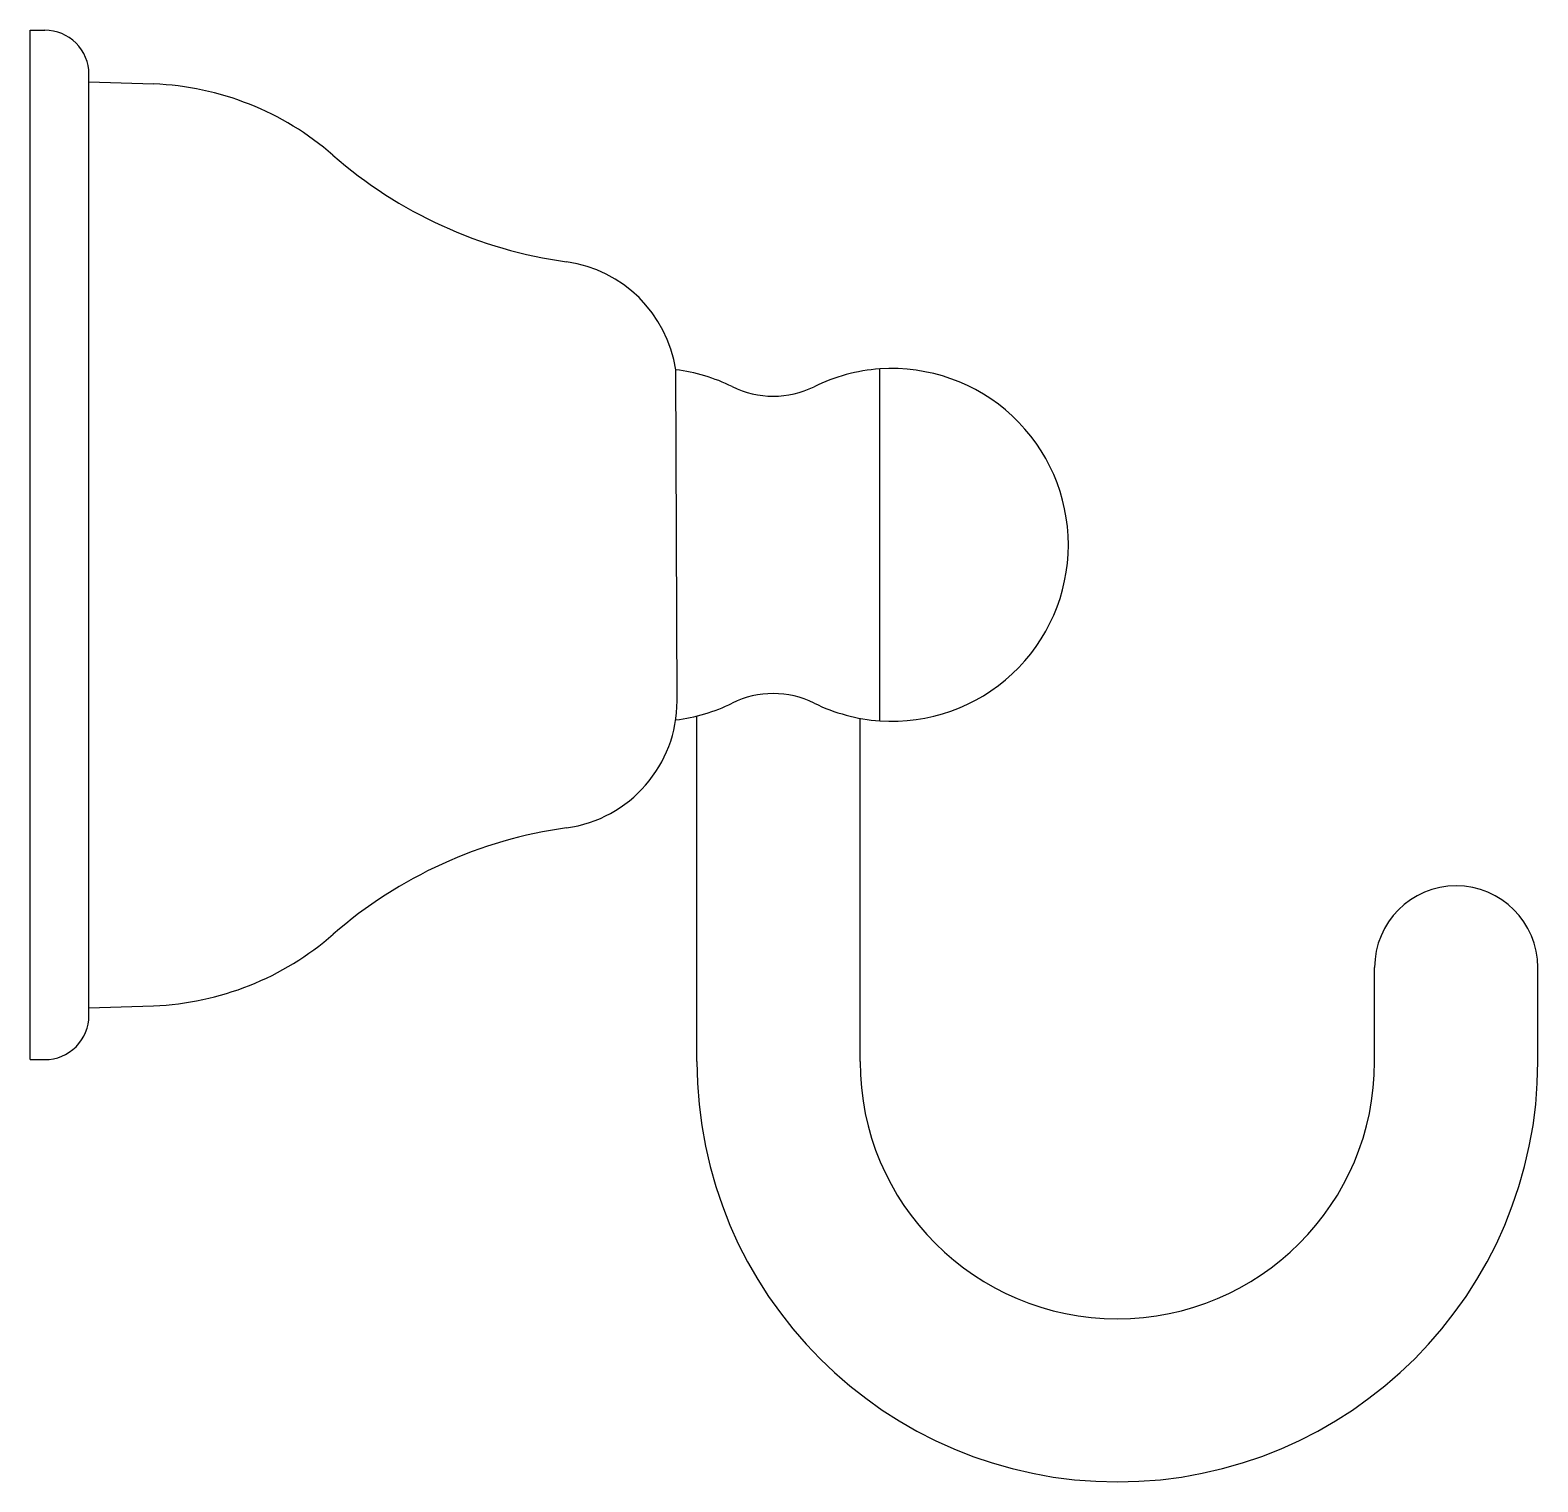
# Model space of a CAD drawing. Extents: x 0.054 to 0.157, y 44.516 to 44.615.
import ezdxf

# ---------------------------------------------------------------- set-up
doc = ezdxf.new("R2010")
doc.units = 0
doc.header["$LTSCALE"] = 0.055980757079987
doc.header["$MEASUREMENT"] = 0
doc.linetypes.add('CONTINU', pattern=[0])
doc.layers.get('0').update_dxf_attribs({"linetype": 'CONTINUOUS'})

msp = doc.modelspace()

# ---------------------------------------------------------------- linework, layer by layer
at = {"linetype": 'CONTINU'}
for p, q in [((0.05432453348507744, 44.61501478536074), (0.05532365476344289, 44.61501488017068)), ((0.05432453348507744, 44.54501478536077), (0.05432453348507744, 44.61501478536074)), ((0.05832314969565668, 44.5480139140773), (0.05832315851372977, 44.61201566062651)), ((0.05832315844322694, 44.61150394972091), (0.06272161177607469, 44.61135401120043)), ((0.09965391877401074, 44.54489163030372), (0.09965391877401074, 44.56837455748743)), ((0.110750137347485, 44.54487685443534), (0.110750137347485, 44.56822036373362)), ((0.05432453348507744, 44.54501478536077), (0.05432453348507744, 44.56044741039286)), ((0.05832314976615638, 44.54852560224726), (0.06272166443148927, 44.54867554321164)), ((0.05432453348507744, 44.54501478536077), (0.05532366037809062, 44.54501469535827))]:
    msp.add_line(p, q, dxfattribs=at)
at = {"linetype": 'CONTINUOUS'}
for p, q in [((0.1457340310738335, 44.54487685443534), (0.1457340310738335, 44.5512748590953)), ((0.1568343329093246, 44.54489163030372), (0.1568343329093246, 44.5512748590953))]:
    msp.add_line(p, q, dxfattribs=at)
at = {"linetype": 'CONTINU'}
for points in [[(0.07490727481508114, 44.60651455243534, 0.1714167078116232), (0.06272161177607469, 44.61135401120043)], [(0.07490727481508114, 44.60651455243534, 0.1463970171782075), (0.09079783381908797, 44.59926012774095)], [(0.09821390480067704, 44.59192170344935, 0.3327240872983719), (0.09079783381908797, 44.59926012774095)], [(0.1249129268617181, 44.58001477864929, 0.4343919698045196), (0.1120946744873711, 44.59197567296665)], [(0.1120946985390535, 44.56804849271314, 0.4342870632118946), (0.1249129268617181, 44.58001477864929)], [(0.09079787129701174, 44.56076944056889, 0.3748491343973548), (0.0983094116645429, 44.56940516627611)], [(0.09079787129701174, 44.56076944056889, 0.1461833706131329), (0.07493616128218317, 44.55354024190647)], [(0.06272166443148927, 44.54867554321164, 0.1717407479899857), (0.07493616128218317, 44.55354024190647)]]:
    msp.add_lwpolyline(points, format="xyb", dxfattribs=at)
for points in [[(0.0983094116645429, 44.56940516627611), (0.09821390480068047, 44.59192170344933)], [(0.1120946985390535, 44.56804849271314), (0.1120946744873711, 44.59197567296665)]]:
    msp.add_lwpolyline(points, dxfattribs=at)
for centre, radius, start, end in [((0.05532393936929433, 44.61201566103974), 0.002999219144435475, 359.9999921058659, 90.005436986546), ((0.09675342713485066, 44.58001513513418), 0.01199580610279365, 63.74034715339379, 83.00694560639774), ((0.112927259643021, 44.58001242974689), 0.01199218021782212, 93.98109610939157, 116.217442805604), ((0.1048471884274457, 44.59642069120223), 0.006297669284997731, 243.7403471533771, 296.2174428056255), ((0.09675332166817002, 44.58001469515034), 0.01199609388016938, 276.9940034700349, 296.2591018676832), ((0.1048471639979941, 44.56360891143465), 0.006297621516866091, 63.73943968150068, 116.2604472193417), ((0.1129409550017939, 44.58001451834113), 0.01199591260932162, 243.7408037273698, 265.9546861736617), ((0.05532393055122124, 44.54801391449053), 0.002999219144435475, 269.9948387298834, 359.9999921058659)]:
    msp.add_arc(centre, radius, start, end, dxfattribs=at)
at = {"linetype": 'CONTINUOUS'}
for centre, radius, start, end in [((0.1512841819915791, 44.5512748590953), 0.005550150917745564, 0, 180), ((0.1282441258416677, 44.54489163030372), 0.02859020706765695, 180, 0), ((0.1282420842106592, 44.54487685443534), 0.01749194686317427, 180, 0)]:
    msp.add_arc(centre, radius, start, end, dxfattribs=at)

doc.saveas('drawing.dxf')
